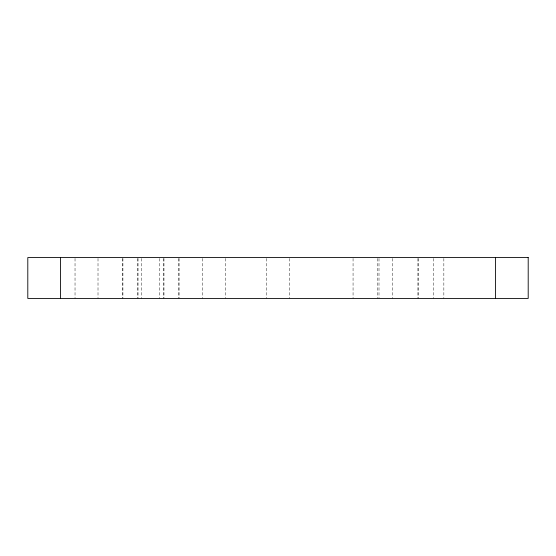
<?xml version="1.0" encoding="UTF-8"?>
<svg xmlns="http://www.w3.org/2000/svg" width="556" height="556" viewBox="0 0 556 556"><rect width="100%" height="100%" fill="white"/><g stroke="black" fill="none" stroke-linecap="round" stroke-linejoin="round"><path stroke-width="0.42" stroke-dasharray="2.78 2.08" d="M443.848 258.429L443.848 298.426M433.736 258.429L433.736 298.426M418.619 258.429L418.619 298.426M417.91 258.429L417.91 298.426M392.682 258.429L392.682 298.426M378.997 258.429L378.997 298.426M377.573 258.429L377.573 298.426M353.06 258.429L353.06 298.426M289.488 258.429L289.488 298.426M266.512 258.429L266.512 298.426M225.66 258.429L225.66 298.426M202.683 258.429L202.683 298.426M179.095 258.429L179.095 298.426M178.427 258.429L178.427 298.426M163.978 258.429L163.978 298.426M163.318 258.429L163.318 298.426M159.28 258.429L159.28 298.426M141.412 258.429L141.412 298.426M138.041 258.429L138.041 298.426M137.381 258.429L137.381 298.426M122.925 258.429L122.925 298.426M122.264 258.429L122.264 298.426M98.009 258.429L98.009 298.426M75.032 258.429L75.032 298.426"/><path stroke-width="0.83" d="M495.507 257.574L495.507 298.426M60.493 257.574L60.493 298.426M528.2 257.574L27.8 257.574L27.8 298.426L528.2 298.426L528.2 257.574"/></g></svg>
